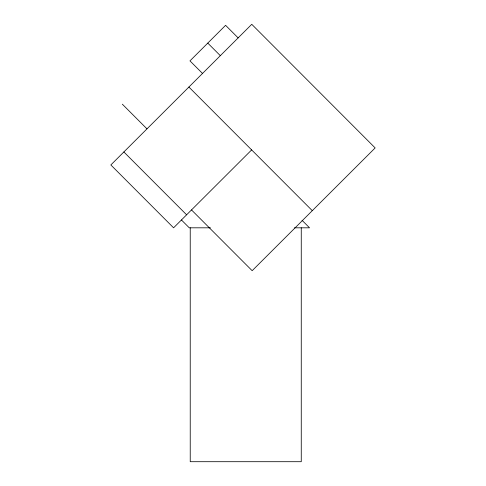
<?xml version="1.0" encoding="UTF-8"?>
<svg xmlns="http://www.w3.org/2000/svg" width="486" height="486" viewBox="0 0 486 486"><rect width="100%" height="100%" fill="white"/><g stroke="black" fill="none" stroke-linecap="round" stroke-linejoin="round"><path stroke-width="0.73" d="M190.233 227.813L190.233 461.7L301.259 461.7L301.259 227.813M251.639 149.907L173.587 227.813L110.844 164.954L251.76 24.3L375.156 147.926L252.161 270.696L191.508 209.928M210.45 227.813L189.273 227.813L181.448 219.97M294.449 227.813L309.539 227.813L302.055 220.322M238.14 37.896L225.589 25.321L189.965 60.878L202.516 73.453M207.777 43.102L220.328 55.671M188.896 87.043L312.298 210.675M122.344 104.186L146.918 128.808M123.869 151.954L186.612 214.812"/></g></svg>
